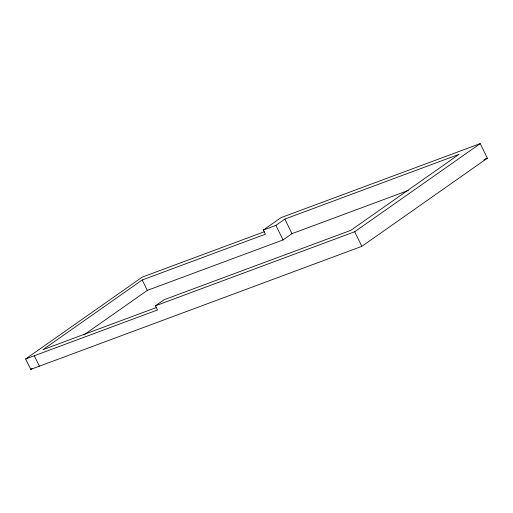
<?xml version="1.0" encoding="UTF-8"?>
<svg xmlns="http://www.w3.org/2000/svg" width="513" height="513" viewBox="0 0 513 513"><rect width="100%" height="100%" fill="white"/><g stroke="black" fill="none" stroke-linecap="round" stroke-linejoin="round"><path stroke-width="0.77" d="M156.375 307.531L42.964 349.68L142.216 279.976L265.394 234.191L263.361 230.023L280.977 217.653L480.232 143.602L487.35 158.196L361.838 246.349L30.735 369.398L25.65 358.978L142.197 277.123L264.304 231.741M30.735 369.398L32.043 368.481M83.959 334.88L147.302 290.396L283.016 239.956L291.98 233.659L408.354 190.413M25.65 358.978L157.491 309.974L155.458 305.806L164.109 299.733L350.834 230.337L459.052 154.336L284.862 219.07L275.898 225.367L263.361 230.023M155.458 305.806L354.72 231.754L480.232 143.602M483.817 159.979L487.35 158.196L485.849 158.748M354.72 231.754L361.838 246.349M284.862 219.07L291.98 233.659M275.898 225.367L283.016 239.956M142.216 279.976L147.302 290.396M34.313 355.759L39.398 366.179"/></g></svg>
